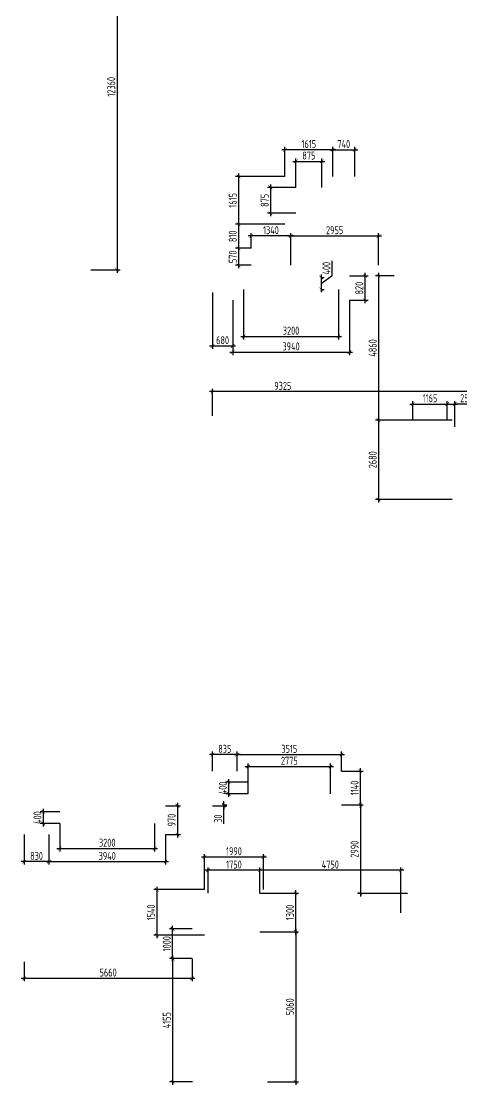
# Model space of a CAD drawing. Header units: millimetres. Extents: x -350007 to 535970, y -888 to 198380.
# Drawn here: x 467555 to 482413, y 55206 to 91075 of the extents above; entities that cross this region are included whole.
import ezdxf

# ---------------------------------------------------------------- set-up
doc = ezdxf.new("R2010")
doc.units = ezdxf.units.MM
doc.layers.add('АР_Размеры нов.', color=15, linetype='Continuous', lineweight=0)
doc.styles.add('ISOCPEUR', font='isocpeur.ttf', dxfattribs={"width": 0.7})
doc.dimstyles.new('R_100', dxfattribs={"dimtxt": 270, "dimasz": 120, "dimexe": 100, "dimexo": 0, "dimgap": 60, "dimtad": 1, "dimdec": 0, "dimrnd": 5, "dimzin": 0, "dimdsep": 46, "dimtxsty": 'ISOCPEUR', "dimblk": 'ARCHTICK', "dimcen": 0, "dimdle": 100, "dimclrd": 256, "dimclre": 256, "dimclrt": 256, "dimadec": 0, "dimazin": 0, "dimtfac": 2, "dimtdec": 0, "dimtofl": 0, "dimtmove": 1, "dimatfit": 3, "dimfxl": 1, "dimtvp": 3, "dimtolj": 1, "dimtzin": 0, "dimarcsym": 0})

# ---------------------------------------------------------------- blocks, each defined once
blk = doc.blocks.new('_ArchTick')
at = {"color": 0, "linetype": 'ByBlock', "const_width": 0.15}
blk.add_lwpolyline([(-0.5, -0.5), (0.5, 0.5)], dxfattribs=at)
blk = doc.blocks.new('*D2747')
at = {"layer": 'АР_Размеры нов.', "lineweight": -2, "ltscale": 100, "transparency": 16777216}
for p, q in [((480759, 77606), (480759, 78266)), ((481926, 77606), (481926, 78266)), ((480659, 78166), (482026, 78166))]:
    blk.add_line(p, q, dxfattribs=at)
at = {"layer": 'АР_Размеры нов.', "lineweight": -2, "ltscale": 100, "transparency": 16777216, "xscale": 120, "yscale": 120, "zscale": 120, "rotation": 180}
blk.add_blockref('_ArchTick', (480759, 78166), dxfattribs=at)
at = {"layer": 'АР_Размеры нов.', "lineweight": -2, "ltscale": 100, "transparency": 16777216, "xscale": 120, "yscale": 120, "zscale": 120}
blk.add_blockref('_ArchTick', (481926, 78166), dxfattribs=at)
at = {"layer": 'АР_Размеры нов.', "ltscale": 100, "transparency": 16777216, "insert": (481342, 78361), "char_height": 270, "attachment_point": 5, "style": 'ISOCPEUR'}
blk.add_mtext('\\A1;1165', dxfattribs=at)
blk = doc.blocks.new('*D2753')
at = {"layer": 'АР_Размеры нов.', "lineweight": -2, "ltscale": 100, "transparency": 16777216}
for p, q in [((479604, 82586), (479604, 77526)), ((480128, 82486), (479504, 82486)), ((482085, 77626), (479504, 77626))]:
    blk.add_line(p, q, dxfattribs=at)
at = {"layer": 'АР_Размеры нов.', "lineweight": -2, "ltscale": 100, "transparency": 16777216, "xscale": 120, "yscale": 120, "zscale": 120}
for p, rotation in [((479604, 82486), 90), ((479604, 77626), 270)]:
    blk.add_blockref('_ArchTick', p, dxfattribs=dict(at, rotation=rotation))
at = {"layer": 'АР_Размеры нов.', "ltscale": 100, "transparency": 16777216, "insert": (479409, 80056), "char_height": 270, "attachment_point": 5, "rotation": 90, "style": 'ISOCPEUR'}
blk.add_mtext('\\A1;4860', dxfattribs=at)
blk = doc.blocks.new('*D2754')
at = {"layer": 'АР_Размеры нов.', "lineweight": -2, "ltscale": 100, "transparency": 16777216}
for p, q in [((482085, 77626), (479504, 77626)), ((479604, 77726), (479604, 74846)), ((482085, 74946), (479504, 74946))]:
    blk.add_line(p, q, dxfattribs=at)
at = {"layer": 'АР_Размеры нов.', "lineweight": -2, "ltscale": 100, "transparency": 16777216, "xscale": 120, "yscale": 120, "zscale": 120}
for p, rotation in [((479604, 77626), 90), ((479604, 74946), 270)]:
    blk.add_blockref('_ArchTick', p, dxfattribs=dict(at, rotation=rotation))
at = {"layer": 'АР_Размеры нов.', "ltscale": 100, "transparency": 16777216, "insert": (479409, 76286), "char_height": 270, "attachment_point": 5, "rotation": 90, "style": 'ISOCPEUR'}
blk.add_mtext('\\A1;2680', dxfattribs=at)
blk = doc.blocks.new('*D2788')
at = {"layer": 'АР_Размеры нов.', "lineweight": -2, "ltscale": 100, "transparency": 16777216}
for p, q in [((481926, 77606), (481926, 78266)), ((482175, 77394), (482175, 78266)), ((481826, 78166), (482275, 78166)), ((482812, 78166), (482175, 78166))]:
    blk.add_line(p, q, dxfattribs=at)
at = {"layer": 'АР_Размеры нов.', "lineweight": -2, "ltscale": 100, "transparency": 16777216, "xscale": 120, "yscale": 120, "zscale": 120, "rotation": 180}
blk.add_blockref('_ArchTick', (481926, 78166), dxfattribs=at)
at = {"layer": 'АР_Размеры нов.', "lineweight": -2, "ltscale": 100, "transparency": 16777216, "xscale": 120, "yscale": 120, "zscale": 120}
blk.add_blockref('_ArchTick', (482175, 78166), dxfattribs=at)
at = {"layer": 'АР_Размеры нов.', "ltscale": 100, "transparency": 16777216, "insert": (482572, 78361), "char_height": 270, "attachment_point": 5, "style": 'ISOCPEUR'}
blk.add_mtext('\\A1;250', dxfattribs=at)
blk = doc.blocks.new('*D3366')
at = {"layer": 'АР_Размеры нов.', "lineweight": -2, "transparency": 16777216}
for p, q in [((470786, 95146), (470786, 82586)), ((469691, 95046), (470886, 95046)), ((469902, 82686), (470886, 82686))]:
    blk.add_line(p, q, dxfattribs=at)
at = {"layer": 'АР_Размеры нов.', "lineweight": -2, "transparency": 16777216, "xscale": 120, "yscale": 120, "zscale": 120}
for p, rotation in [((470786, 95046), 90), ((470786, 82686), 270)]:
    blk.add_blockref('_ArchTick', p, dxfattribs=dict(at, rotation=rotation))
at = {"layer": 'АР_Размеры нов.', "transparency": 16777216, "insert": (470591, 88866), "char_height": 270, "attachment_point": 5, "rotation": 90, "style": 'ISOCPEUR'}
blk.add_mtext('\\A1;12360', dxfattribs=at)
blk = doc.blocks.new('*D3379')
at = {"layer": 'АР_Размеры нов.', "lineweight": -2, "transparency": 16777216}
for p, q in [((478062, 85841), (478062, 86838)), ((478804, 85841), (478804, 86838)), ((477962, 86738), (478904, 86738))]:
    blk.add_line(p, q, dxfattribs=at)
at = {"layer": 'АР_Размеры нов.', "lineweight": -2, "transparency": 16777216, "xscale": 120, "yscale": 120, "zscale": 120, "rotation": 180}
blk.add_blockref('_ArchTick', (478062, 86738), dxfattribs=at)
at = {"layer": 'АР_Размеры нов.', "lineweight": -2, "transparency": 16777216, "xscale": 120, "yscale": 120, "zscale": 120}
blk.add_blockref('_ArchTick', (478804, 86738), dxfattribs=at)
at = {"layer": 'АР_Размеры нов.', "transparency": 16777216, "insert": (478433, 86933), "char_height": 270, "attachment_point": 5, "style": 'ISOCPEUR'}
blk.add_mtext('\\A1;740', dxfattribs=at)
blk = doc.blocks.new('*D3380')
at = {"layer": 'АР_Размеры нов.', "lineweight": -2, "transparency": 16777216}
for p, q in [((476449, 85841), (476449, 86838)), ((478062, 85841), (478062, 86838)), ((478162, 86738), (476349, 86738))]:
    blk.add_line(p, q, dxfattribs=at)
at = {"layer": 'АР_Размеры нов.', "lineweight": -2, "transparency": 16777216, "xscale": 120, "yscale": 120, "zscale": 120, "rotation": 180}
blk.add_blockref('_ArchTick', (476449, 86738), dxfattribs=at)
at = {"layer": 'АР_Размеры нов.', "lineweight": -2, "transparency": 16777216, "xscale": 120, "yscale": 120, "zscale": 120}
blk.add_blockref('_ArchTick', (478062, 86738), dxfattribs=at)
at = {"layer": 'АР_Размеры нов.', "transparency": 16777216, "insert": (477255, 86933), "char_height": 270, "attachment_point": 5, "style": 'ISOCPEUR'}
blk.add_mtext('\\A1;1615', dxfattribs=at)
blk = doc.blocks.new('*D3381')
at = {"layer": 'АР_Размеры нов.', "lineweight": -2, "transparency": 16777216}
for p, q in [((476449, 85841), (474784, 85841)), ((474884, 85941), (474884, 84128)), ((476449, 84228), (474784, 84228))]:
    blk.add_line(p, q, dxfattribs=at)
at = {"layer": 'АР_Размеры нов.', "lineweight": -2, "transparency": 16777216, "xscale": 120, "yscale": 120, "zscale": 120}
for p, rotation in [((474884, 85841), 90), ((474884, 84228), 270)]:
    blk.add_blockref('_ArchTick', p, dxfattribs=dict(at, rotation=rotation))
at = {"layer": 'АР_Размеры нов.', "transparency": 16777216, "insert": (474689, 85034), "char_height": 270, "attachment_point": 5, "rotation": 90, "style": 'ISOCPEUR'}
blk.add_mtext('\\A1;1615', dxfattribs=at)
blk = doc.blocks.new('*D3382')
at = {"layer": 'АР_Размеры нов.', "lineweight": -2, "transparency": 16777216}
for p, q in [((474884, 84328), (474884, 83317)), ((476449, 84228), (474784, 84228)), ((475307, 83417), (474784, 83417))]:
    blk.add_line(p, q, dxfattribs=at)
at = {"layer": 'АР_Размеры нов.', "lineweight": -2, "transparency": 16777216, "xscale": 120, "yscale": 120, "zscale": 120}
for p, rotation in [((474884, 84228), 90), ((474884, 83417), 270)]:
    blk.add_blockref('_ArchTick', p, dxfattribs=dict(at, rotation=rotation))
at = {"layer": 'АР_Размеры нов.', "transparency": 16777216, "insert": (474689, 83822), "char_height": 270, "attachment_point": 5, "rotation": 90, "style": 'ISOCPEUR'}
blk.add_mtext('\\A1;810', dxfattribs=at)
blk = doc.blocks.new('*D3383')
at = {"layer": 'АР_Размеры нов.', "lineweight": -2, "transparency": 16777216}
for p, q in [((475307, 83417), (474784, 83417)), ((474884, 83517), (474884, 82746)), ((475307, 82846), (474784, 82846))]:
    blk.add_line(p, q, dxfattribs=at)
at = {"layer": 'АР_Размеры нов.', "lineweight": -2, "transparency": 16777216, "xscale": 120, "yscale": 120, "zscale": 120}
for p, rotation in [((474884, 83417), 90), ((474884, 82846), 270)]:
    blk.add_blockref('_ArchTick', p, dxfattribs=dict(at, rotation=rotation))
at = {"layer": 'АР_Размеры нов.', "transparency": 16777216, "insert": (474689, 83131), "char_height": 270, "attachment_point": 5, "rotation": 90, "style": 'ISOCPEUR'}
blk.add_mtext('\\A1;570', dxfattribs=at)
blk = doc.blocks.new('*D3384')
at = {"layer": 'АР_Размеры нов.', "lineweight": -2, "transparency": 16777216}
for p, q in [((476747, 83833), (475207, 83833)), ((475307, 83417), (475307, 83933)), ((476647, 83417), (476647, 83933))]:
    blk.add_line(p, q, dxfattribs=at)
at = {"layer": 'АР_Размеры нов.', "lineweight": -2, "transparency": 16777216, "xscale": 120, "yscale": 120, "zscale": 120, "rotation": 180}
blk.add_blockref('_ArchTick', (475307, 83833), dxfattribs=at)
at = {"layer": 'АР_Размеры нов.', "lineweight": -2, "transparency": 16777216, "xscale": 120, "yscale": 120, "zscale": 120}
blk.add_blockref('_ArchTick', (476647, 83833), dxfattribs=at)
at = {"layer": 'АР_Размеры нов.', "transparency": 16777216, "insert": (475977, 84028), "char_height": 270, "attachment_point": 5, "style": 'ISOCPEUR'}
blk.add_mtext('\\A1;1340', dxfattribs=at)
blk = doc.blocks.new('*D3385')
at = {"layer": 'АР_Размеры нов.', "lineweight": -2, "transparency": 16777216}
for p, q in [((476547, 83833), (479704, 83833)), ((476647, 82846), (476647, 83933)), ((479604, 82846), (479604, 83933))]:
    blk.add_line(p, q, dxfattribs=at)
at = {"layer": 'АР_Размеры нов.', "lineweight": -2, "transparency": 16777216, "xscale": 120, "yscale": 120, "zscale": 120, "rotation": 180}
blk.add_blockref('_ArchTick', (476647, 83833), dxfattribs=at)
at = {"layer": 'АР_Размеры нов.', "lineweight": -2, "transparency": 16777216, "xscale": 120, "yscale": 120, "zscale": 120}
blk.add_blockref('_ArchTick', (479604, 83833), dxfattribs=at)
at = {"layer": 'АР_Размеры нов.', "transparency": 16777216, "insert": (478125, 84028), "char_height": 270, "attachment_point": 5, "style": 'ISOCPEUR'}
blk.add_mtext('\\A1;2955', dxfattribs=at)
blk = doc.blocks.new('*D3386')
at = {"layer": 'АР_Размеры нов.', "lineweight": -2, "transparency": 16777216}
for p, q in [((479151, 81563), (479151, 82586)), ((478626, 82486), (479251, 82486)), ((478626, 81663), (479251, 81663))]:
    blk.add_line(p, q, dxfattribs=at)
at = {"layer": 'АР_Размеры нов.', "lineweight": -2, "transparency": 16777216, "xscale": 120, "yscale": 120, "zscale": 120}
for p, rotation in [((479151, 82486), 90), ((479151, 81663), 270)]:
    blk.add_blockref('_ArchTick', p, dxfattribs=dict(at, rotation=rotation))
at = {"layer": 'АР_Размеры нов.', "transparency": 16777216, "insert": (478956, 82075), "char_height": 270, "attachment_point": 5, "rotation": 90, "style": 'ISOCPEUR'}
blk.add_mtext('\\A1;820', dxfattribs=at)
blk = doc.blocks.new('*D3387')
at = {"layer": 'АР_Размеры нов.', "lineweight": -2, "transparency": 16777216}
for p, q in [((474004, 81928), (474004, 80023)), ((474686, 81663), (474686, 80023)), ((473904, 80123), (474786, 80123))]:
    blk.add_line(p, q, dxfattribs=at)
at = {"layer": 'АР_Размеры нов.', "lineweight": -2, "transparency": 16777216, "xscale": 120, "yscale": 120, "zscale": 120, "rotation": 180}
blk.add_blockref('_ArchTick', (474004, 80123), dxfattribs=at)
at = {"layer": 'АР_Размеры нов.', "lineweight": -2, "transparency": 16777216, "xscale": 120, "yscale": 120, "zscale": 120}
blk.add_blockref('_ArchTick', (474686, 80123), dxfattribs=at)
at = {"layer": 'АР_Размеры нов.', "transparency": 16777216, "insert": (474345, 80318), "char_height": 270, "attachment_point": 5, "style": 'ISOCPEUR'}
blk.add_mtext('\\A1;680', dxfattribs=at)
blk = doc.blocks.new('*D3388')
at = {"layer": 'АР_Размеры нов.', "lineweight": -2, "transparency": 16777216}
for p, q in [((474686, 81663), (474686, 79814)), ((478626, 81663), (478626, 79814)), ((474586, 79914), (478726, 79914))]:
    blk.add_line(p, q, dxfattribs=at)
at = {"layer": 'АР_Размеры нов.', "lineweight": -2, "transparency": 16777216, "xscale": 120, "yscale": 120, "zscale": 120, "rotation": 180}
blk.add_blockref('_ArchTick', (474686, 79914), dxfattribs=at)
at = {"layer": 'АР_Размеры нов.', "lineweight": -2, "transparency": 16777216, "xscale": 120, "yscale": 120, "zscale": 120}
blk.add_blockref('_ArchTick', (478626, 79914), dxfattribs=at)
at = {"layer": 'АР_Размеры нов.', "transparency": 16777216, "insert": (476656, 80109), "char_height": 270, "attachment_point": 5, "style": 'ISOCPEUR'}
blk.add_mtext('\\A1;3940', dxfattribs=at)
blk = doc.blocks.new('*D3400')
at = {"layer": 'АР_Размеры нов.', "lineweight": -2, "transparency": 16777216}
for p, q in [((467655, 63645), (467655, 62630)), ((468484, 63645), (468484, 62630)), ((468584, 62730), (467555, 62730))]:
    blk.add_line(p, q, dxfattribs=at)
at = {"layer": 'АР_Размеры нов.', "lineweight": -2, "transparency": 16777216, "xscale": 120, "yscale": 120, "zscale": 120, "rotation": 180}
blk.add_blockref('_ArchTick', (467655, 62730), dxfattribs=at)
at = {"layer": 'АР_Размеры нов.', "lineweight": -2, "transparency": 16777216, "xscale": 120, "yscale": 120, "zscale": 120}
blk.add_blockref('_ArchTick', (468484, 62730), dxfattribs=at)
at = {"layer": 'АР_Размеры нов.', "transparency": 16777216, "insert": (468070, 62925), "char_height": 270, "attachment_point": 5, "style": 'ISOCPEUR'}
blk.add_mtext('\\A1;830', dxfattribs=at)
blk = doc.blocks.new('*D3401')
at = {"layer": 'АР_Размеры нов.', "lineweight": -2, "transparency": 16777216}
for p, q in [((468484, 63645), (468484, 62630)), ((472424, 63645), (472424, 62630)), ((468384, 62730), (472524, 62730))]:
    blk.add_line(p, q, dxfattribs=at)
at = {"layer": 'АР_Размеры нов.', "lineweight": -2, "transparency": 16777216, "xscale": 120, "yscale": 120, "zscale": 120, "rotation": 180}
blk.add_blockref('_ArchTick', (468484, 62730), dxfattribs=at)
at = {"layer": 'АР_Размеры нов.', "lineweight": -2, "transparency": 16777216, "xscale": 120, "yscale": 120, "zscale": 120}
blk.add_blockref('_ArchTick', (472424, 62730), dxfattribs=at)
at = {"layer": 'АР_Размеры нов.', "transparency": 16777216, "insert": (470454, 62925), "char_height": 270, "attachment_point": 5, "style": 'ISOCPEUR'}
blk.add_mtext('\\A1;3940', dxfattribs=at)
blk = doc.blocks.new('*D3402')
at = {"layer": 'АР_Размеры нов.', "lineweight": -2, "transparency": 16777216}
for p, q in [((472424, 64616), (472921, 64616)), ((472821, 64716), (472821, 63545)), ((472424, 63645), (472921, 63645))]:
    blk.add_line(p, q, dxfattribs=at)
at = {"layer": 'АР_Размеры нов.', "lineweight": -2, "transparency": 16777216, "xscale": 120, "yscale": 120, "zscale": 120}
for p, rotation in [((472821, 64616), 90), ((472821, 63645), 270)]:
    blk.add_blockref('_ArchTick', p, dxfattribs=dict(at, rotation=rotation))
at = {"layer": 'АР_Размеры нов.', "transparency": 16777216, "insert": (472626, 64130), "char_height": 270, "attachment_point": 5, "rotation": 90, "style": 'ISOCPEUR'}
blk.add_mtext('\\A1;970', dxfattribs=at)
blk = doc.blocks.new('*D3403')
at = {"layer": 'АР_Размеры нов.', "lineweight": -2, "transparency": 16777216}
for p, q in [((468854, 64015), (468854, 63074)), ((472054, 64015), (472054, 63074)), ((468754, 63174), (472154, 63174))]:
    blk.add_line(p, q, dxfattribs=at)
at = {"layer": 'АР_Размеры нов.', "lineweight": -2, "transparency": 16777216, "xscale": 120, "yscale": 120, "zscale": 120, "rotation": 180}
blk.add_blockref('_ArchTick', (468854, 63174), dxfattribs=at)
at = {"layer": 'АР_Размеры нов.', "lineweight": -2, "transparency": 16777216, "xscale": 120, "yscale": 120, "zscale": 120}
blk.add_blockref('_ArchTick', (472054, 63174), dxfattribs=at)
at = {"layer": 'АР_Размеры нов.', "transparency": 16777216, "insert": (470454, 63369), "char_height": 270, "attachment_point": 5, "style": 'ISOCPEUR'}
blk.add_mtext('\\A1;3200', dxfattribs=at)
blk = doc.blocks.new('*D3404')
at = {"layer": 'АР_Размеры нов.', "lineweight": -2, "transparency": 16777216}
for p, q in [((468854, 64415), (468196, 64415)), ((468296, 64515), (468296, 63915)), ((468854, 64015), (468196, 64015))]:
    blk.add_line(p, q, dxfattribs=at)
at = {"layer": 'АР_Размеры нов.', "lineweight": -2, "transparency": 16777216, "xscale": 120, "yscale": 120, "zscale": 120}
for p, rotation in [((468296, 64415), 90), ((468296, 64015), 270)]:
    blk.add_blockref('_ArchTick', p, dxfattribs=dict(at, rotation=rotation))
at = {"layer": 'АР_Размеры нов.', "transparency": 16777216, "insert": (468101, 64215), "char_height": 270, "attachment_point": 5, "rotation": 90, "style": 'ISOCPEUR'}
blk.add_mtext('\\A1;400', dxfattribs=at)
blk = doc.blocks.new('*D3405')
at = {"layer": 'АР_Размеры нов.', "lineweight": -2, "transparency": 16777216}
for p, q in [((474004, 65785), (474004, 66440)), ((474838, 65785), (474838, 66440)), ((474938, 66340), (473904, 66340))]:
    blk.add_line(p, q, dxfattribs=at)
at = {"layer": 'АР_Размеры нов.', "lineweight": -2, "transparency": 16777216, "xscale": 120, "yscale": 120, "zscale": 120, "rotation": 180}
blk.add_blockref('_ArchTick', (474004, 66340), dxfattribs=at)
at = {"layer": 'АР_Размеры нов.', "lineweight": -2, "transparency": 16777216, "xscale": 120, "yscale": 120, "zscale": 120}
blk.add_blockref('_ArchTick', (474838, 66340), dxfattribs=at)
at = {"layer": 'АР_Размеры нов.', "transparency": 16777216, "insert": (474421, 66535), "char_height": 270, "attachment_point": 5, "style": 'ISOCPEUR'}
blk.add_mtext('\\A1;835', dxfattribs=at)
blk = doc.blocks.new('*D3406')
at = {"layer": 'АР_Размеры нов.', "lineweight": -2, "transparency": 16777216}
for p, q in [((474838, 65785), (474838, 66440)), ((478355, 65785), (478355, 66440)), ((474738, 66340), (478455, 66340))]:
    blk.add_line(p, q, dxfattribs=at)
at = {"layer": 'АР_Размеры нов.', "lineweight": -2, "transparency": 16777216, "xscale": 120, "yscale": 120, "zscale": 120, "rotation": 180}
blk.add_blockref('_ArchTick', (474838, 66340), dxfattribs=at)
at = {"layer": 'АР_Размеры нов.', "lineweight": -2, "transparency": 16777216, "xscale": 120, "yscale": 120, "zscale": 120}
blk.add_blockref('_ArchTick', (478355, 66340), dxfattribs=at)
at = {"layer": 'АР_Размеры нов.', "transparency": 16777216, "insert": (476597, 66535), "char_height": 270, "attachment_point": 5, "style": 'ISOCPEUR'}
blk.add_mtext('\\A1;3515', dxfattribs=at)
blk = doc.blocks.new('*D3407')
at = {"layer": 'АР_Размеры нов.', "lineweight": -2, "transparency": 16777216}
for p, q in [((475208, 65415), (474448, 65415)), ((474548, 65515), (474548, 64915)), ((475208, 65015), (474448, 65015))]:
    blk.add_line(p, q, dxfattribs=at)
at = {"layer": 'АР_Размеры нов.', "lineweight": -2, "transparency": 16777216, "xscale": 120, "yscale": 120, "zscale": 120}
for p, rotation in [((474548, 65415), 90), ((474548, 65015), 270)]:
    blk.add_blockref('_ArchTick', p, dxfattribs=dict(at, rotation=rotation))
at = {"layer": 'АР_Размеры нов.', "transparency": 16777216, "insert": (474353, 65215), "char_height": 270, "attachment_point": 5, "rotation": 90, "style": 'ISOCPEUR'}
blk.add_mtext('\\A1;400', dxfattribs=at)
blk = doc.blocks.new('*D3408')
at = {"layer": 'АР_Размеры нов.', "lineweight": -2, "transparency": 16777216}
for p, q in [((474004, 64616), (474488, 64616)), ((474388, 64645), (474388, 64765)), ((474388, 64645), (474488, 64645)), ((474388, 64616), (474388, 64645)), ((474388, 64616), (474388, 64496)), ((474388, 64008), (474388, 64616))]:
    blk.add_line(p, q, dxfattribs=at)
at = {"layer": 'АР_Размеры нов.', "lineweight": -2, "transparency": 16777216, "xscale": 120, "yscale": 120, "zscale": 120}
for p, rotation in [((474388, 64645), 270), ((474388, 64616), 90)]:
    blk.add_blockref('_ArchTick', p, dxfattribs=dict(at, rotation=rotation))
at = {"layer": 'АР_Размеры нов.', "transparency": 16777216, "insert": (474193, 64181), "char_height": 270, "attachment_point": 5, "rotation": 90, "style": 'ISOCPEUR'}
blk.add_mtext('\\A1;30', dxfattribs=at)
blk = doc.blocks.new('*D3409')
at = {"layer": 'АР_Размеры нов.', "lineweight": -2, "transparency": 16777216}
for p, q in [((478355, 64645), (479093, 64645)), ((478993, 64745), (478993, 61556)), ((480587, 61656), (478893, 61656))]:
    blk.add_line(p, q, dxfattribs=at)
at = {"layer": 'АР_Размеры нов.', "lineweight": -2, "transparency": 16777216, "xscale": 120, "yscale": 120, "zscale": 120}
for p, rotation in [((478993, 64645), 90), ((478993, 61656), 270)]:
    blk.add_blockref('_ArchTick', p, dxfattribs=dict(at, rotation=rotation))
at = {"layer": 'АР_Размеры нов.', "transparency": 16777216, "insert": (478798, 63150), "char_height": 270, "attachment_point": 5, "rotation": 90, "style": 'ISOCPEUR'}
blk.add_mtext('\\A1;2990', dxfattribs=at)
blk = doc.blocks.new('*D3410')
at = {"layer": 'АР_Размеры нов.', "lineweight": -2, "transparency": 16777216}
for p, q in [((478355, 65785), (479093, 65785)), ((478993, 64545), (478993, 65885)), ((478355, 64645), (479093, 64645))]:
    blk.add_line(p, q, dxfattribs=at)
at = {"layer": 'АР_Размеры нов.', "lineweight": -2, "transparency": 16777216, "xscale": 120, "yscale": 120, "zscale": 120}
for p, rotation in [((478993, 65785), 90), ((478993, 64645), 270)]:
    blk.add_blockref('_ArchTick', p, dxfattribs=dict(at, rotation=rotation))
at = {"layer": 'АР_Размеры нов.', "transparency": 16777216, "insert": (478798, 65215), "char_height": 270, "attachment_point": 5, "rotation": 90, "style": 'ISOCPEUR'}
blk.add_mtext('\\A1;1140', dxfattribs=at)
blk = doc.blocks.new('*D3411')
at = {"layer": 'АР_Размеры нов.', "lineweight": -2, "transparency": 16777216}
for p, q in [((475208, 65015), (475208, 66039)), ((477985, 65015), (477985, 66039)), ((475108, 65939), (478085, 65939))]:
    blk.add_line(p, q, dxfattribs=at)
at = {"layer": 'АР_Размеры нов.', "lineweight": -2, "transparency": 16777216, "xscale": 120, "yscale": 120, "zscale": 120, "rotation": 180}
blk.add_blockref('_ArchTick', (475208, 65939), dxfattribs=at)
at = {"layer": 'АР_Размеры нов.', "lineweight": -2, "transparency": 16777216, "xscale": 120, "yscale": 120, "zscale": 120}
blk.add_blockref('_ArchTick', (477985, 65939), dxfattribs=at)
at = {"layer": 'АР_Размеры нов.', "transparency": 16777216, "insert": (476597, 66134), "char_height": 270, "attachment_point": 5, "style": 'ISOCPEUR'}
blk.add_mtext('\\A1;2775', dxfattribs=at)
blk = doc.blocks.new('*D3416')
at = {"layer": 'АР_Размеры нов.', "lineweight": -2, "transparency": 16777216}
for p, q in [((483430, 78583), (473906, 78583)), ((474006, 77770), (474006, 78683)), ((483330, 76936), (483330, 78683))]:
    blk.add_line(p, q, dxfattribs=at)
at = {"layer": 'АР_Размеры нов.', "lineweight": -2, "transparency": 16777216, "xscale": 120, "yscale": 120, "zscale": 120, "rotation": 180}
blk.add_blockref('_ArchTick', (474006, 78583), dxfattribs=at)
at = {"layer": 'АР_Размеры нов.', "lineweight": -2, "transparency": 16777216, "xscale": 120, "yscale": 120, "zscale": 120}
blk.add_blockref('_ArchTick', (483330, 78583), dxfattribs=at)
at = {"layer": 'АР_Размеры нов.', "transparency": 16777216, "insert": (476377, 78778), "char_height": 270, "attachment_point": 5, "style": 'ISOCPEUR'}
blk.add_mtext('\\A1;9325', dxfattribs=at)
blk = doc.blocks.new('*D3426')
at = {"layer": 'АР_Размеры нов.', "lineweight": -2, "transparency": 16777216}
for p, q in [((475056, 82033), (475056, 80346)), ((478256, 82033), (478256, 80346)), ((474956, 80446), (478356, 80446))]:
    blk.add_line(p, q, dxfattribs=at)
at = {"layer": 'АР_Размеры нов.', "lineweight": -2, "transparency": 16777216, "xscale": 120, "yscale": 120, "zscale": 120, "rotation": 180}
blk.add_blockref('_ArchTick', (475056, 80446), dxfattribs=at)
at = {"layer": 'АР_Размеры нов.', "lineweight": -2, "transparency": 16777216, "xscale": 120, "yscale": 120, "zscale": 120}
blk.add_blockref('_ArchTick', (478256, 80446), dxfattribs=at)
at = {"layer": 'АР_Размеры нов.', "transparency": 16777216, "insert": (476656, 80641), "char_height": 270, "attachment_point": 5, "style": 'ISOCPEUR'}
blk.add_mtext('\\A1;3200', dxfattribs=at)
blk = doc.blocks.new('*D3427')
at = {"layer": 'АР_Размеры нов.', "lineweight": -2, "transparency": 16777216}
for p, q in [((478043, 82497), (478043, 82995)), ((477671, 82533), (477671, 81933)), ((477661, 82433), (477771, 82433)), ((477671, 82233), (478043, 82497)), ((477661, 82033), (477771, 82033))]:
    blk.add_line(p, q, dxfattribs=at)
at = {"layer": 'АР_Размеры нов.', "lineweight": -2, "transparency": 16777216, "xscale": 120, "yscale": 120, "zscale": 120}
for p, rotation in [((477671, 82433), 90), ((477671, 82033), 270)]:
    blk.add_blockref('_ArchTick', p, dxfattribs=dict(at, rotation=rotation))
at = {"layer": 'АР_Размеры нов.', "transparency": 16777216, "insert": (477848, 82746), "char_height": 270, "attachment_point": 5, "rotation": 90, "style": 'ISOCPEUR'}
blk.add_mtext('\\A1;400', dxfattribs=at)
blk = doc.blocks.new('*D3428')
at = {"layer": 'АР_Размеры нов.', "lineweight": -2, "transparency": 16777216}
for p, q in [((476819, 85471), (475859, 85471)), ((475959, 85571), (475959, 84498)), ((476819, 84598), (475859, 84598))]:
    blk.add_line(p, q, dxfattribs=at)
at = {"layer": 'АР_Размеры нов.', "lineweight": -2, "transparency": 16777216, "xscale": 120, "yscale": 120, "zscale": 120}
for p, rotation in [((475959, 85471), 90), ((475959, 84598), 270)]:
    blk.add_blockref('_ArchTick', p, dxfattribs=dict(at, rotation=rotation))
at = {"layer": 'АР_Размеры нов.', "transparency": 16777216, "insert": (475764, 85034), "char_height": 270, "attachment_point": 5, "rotation": 90, "style": 'ISOCPEUR'}
blk.add_mtext('\\A1;875', dxfattribs=at)
blk = doc.blocks.new('*D3429')
at = {"layer": 'АР_Размеры нов.', "lineweight": -2, "transparency": 16777216}
for p, q in [((476819, 85471), (476819, 86451)), ((477692, 85471), (477692, 86451)), ((476719, 86351), (477792, 86351))]:
    blk.add_line(p, q, dxfattribs=at)
at = {"layer": 'АР_Размеры нов.', "lineweight": -2, "transparency": 16777216, "xscale": 120, "yscale": 120, "zscale": 120, "rotation": 180}
blk.add_blockref('_ArchTick', (476819, 86351), dxfattribs=at)
at = {"layer": 'АР_Размеры нов.', "lineweight": -2, "transparency": 16777216, "xscale": 120, "yscale": 120, "zscale": 120}
blk.add_blockref('_ArchTick', (477692, 86351), dxfattribs=at)
at = {"layer": 'АР_Размеры нов.', "transparency": 16777216, "insert": (477255, 86546), "char_height": 270, "attachment_point": 5, "style": 'ISOCPEUR'}
blk.add_mtext('\\A1;875', dxfattribs=at)
blk = doc.blocks.new('*D3541')
at = {"layer": 'АР_Размеры нов.', "lineweight": -2, "transparency": 16777216}
for p, q in [((473315, 60461), (472558, 60461)), ((472658, 59361), (472658, 60561)), ((473305, 59461), (472558, 59461))]:
    blk.add_line(p, q, dxfattribs=at)
at = {"layer": 'АР_Размеры нов.', "lineweight": -2, "transparency": 16777216, "xscale": 120, "yscale": 120, "zscale": 120}
for p, rotation in [((472658, 60461), 90), ((472658, 59461), 270)]:
    blk.add_blockref('_ArchTick', p, dxfattribs=dict(at, rotation=rotation))
at = {"layer": 'АР_Размеры нов.', "transparency": 16777216, "insert": (472463, 59961), "char_height": 270, "attachment_point": 5, "rotation": 90, "style": 'ISOCPEUR'}
blk.add_mtext('\\A1;1000', dxfattribs=at)
blk = doc.blocks.new('*D3542')
at = {"layer": 'АР_Размеры нов.', "lineweight": -2, "transparency": 16777216}
for p, q in [((472658, 59561), (472658, 55206)), ((473305, 59461), (472558, 59461)), ((473327, 55306), (472558, 55306))]:
    blk.add_line(p, q, dxfattribs=at)
at = {"layer": 'АР_Размеры нов.', "lineweight": -2, "transparency": 16777216, "xscale": 120, "yscale": 120, "zscale": 120}
for p, rotation in [((472658, 59461), 90), ((472658, 55306), 270)]:
    blk.add_blockref('_ArchTick', p, dxfattribs=dict(at, rotation=rotation))
at = {"layer": 'АР_Размеры нов.', "transparency": 16777216, "insert": (472463, 57383), "char_height": 270, "attachment_point": 5, "rotation": 90, "style": 'ISOCPEUR'}
blk.add_mtext('\\A1;4155', dxfattribs=at)
blk = doc.blocks.new('*D3543')
at = {"layer": 'АР_Размеры нов.', "lineweight": -2, "transparency": 16777216}
for p, q in [((467655, 59352), (467655, 58694)), ((473315, 59461), (473315, 58694)), ((473415, 58794), (467555, 58794))]:
    blk.add_line(p, q, dxfattribs=at)
at = {"layer": 'АР_Размеры нов.', "lineweight": -2, "transparency": 16777216, "xscale": 120, "yscale": 120, "zscale": 120, "rotation": 180}
blk.add_blockref('_ArchTick', (467655, 58794), dxfattribs=at)
at = {"layer": 'АР_Размеры нов.', "lineweight": -2, "transparency": 16777216, "xscale": 120, "yscale": 120, "zscale": 120}
blk.add_blockref('_ArchTick', (473315, 58794), dxfattribs=at)
at = {"layer": 'АР_Размеры нов.', "transparency": 16777216, "insert": (470485, 58989), "char_height": 270, "attachment_point": 5, "style": 'ISOCPEUR'}
blk.add_mtext('\\A1;5660', dxfattribs=at)
blk = doc.blocks.new('*D3649')
at = {"layer": 'АР_Размеры нов.', "lineweight": -2, "transparency": 16777216}
for p, q in [((475604, 60366), (476912, 60366)), ((476812, 60466), (476812, 55206)), ((475856, 55306), (476912, 55306))]:
    blk.add_line(p, q, dxfattribs=at)
at = {"layer": 'АР_Размеры нов.', "lineweight": -2, "transparency": 16777216, "xscale": 120, "yscale": 120, "zscale": 120}
for p, rotation in [((476812, 60366), 90), ((476812, 55306), 270)]:
    blk.add_blockref('_ArchTick', p, dxfattribs=dict(at, rotation=rotation))
at = {"layer": 'АР_Размеры нов.', "transparency": 16777216, "insert": (476617, 57836), "char_height": 270, "attachment_point": 5, "rotation": 90, "style": 'ISOCPEUR'}
blk.add_mtext('\\A1;5060', dxfattribs=at)
blk = doc.blocks.new('*D3650')
at = {"layer": 'АР_Размеры нов.', "lineweight": -2, "transparency": 16777216}
for p, q in [((476812, 60266), (476812, 61766)), ((475604, 61666), (476912, 61666)), ((475604, 60366), (476912, 60366))]:
    blk.add_line(p, q, dxfattribs=at)
at = {"layer": 'АР_Размеры нов.', "lineweight": -2, "transparency": 16777216, "xscale": 120, "yscale": 120, "zscale": 120}
for p, rotation in [((476812, 61666), 90), ((476812, 60366), 270)]:
    blk.add_blockref('_ArchTick', p, dxfattribs=dict(at, rotation=rotation))
at = {"layer": 'АР_Размеры нов.', "transparency": 16777216, "insert": (476617, 61016), "char_height": 270, "attachment_point": 5, "rotation": 90, "style": 'ISOCPEUR'}
blk.add_mtext('\\A1;1300', dxfattribs=at)
blk = doc.blocks.new('*D3651')
at = {"layer": 'АР_Размеры нов.', "lineweight": -2, "transparency": 16777216}
for p, q in [((480456, 62438), (475504, 62438)), ((475604, 61666), (475604, 62538)), ((480356, 61009), (480356, 62538))]:
    blk.add_line(p, q, dxfattribs=at)
at = {"layer": 'АР_Размеры нов.', "lineweight": -2, "transparency": 16777216, "xscale": 120, "yscale": 120, "zscale": 120, "rotation": 180}
blk.add_blockref('_ArchTick', (475604, 62438), dxfattribs=at)
at = {"layer": 'АР_Размеры нов.', "lineweight": -2, "transparency": 16777216, "xscale": 120, "yscale": 120, "zscale": 120}
blk.add_blockref('_ArchTick', (480356, 62438), dxfattribs=at)
at = {"layer": 'АР_Размеры нов.', "transparency": 16777216, "insert": (477980, 62633), "char_height": 270, "attachment_point": 5, "style": 'ISOCPEUR'}
blk.add_mtext('\\A1;4750', dxfattribs=at)
blk = doc.blocks.new('*D3652')
at = {"layer": 'АР_Размеры нов.', "lineweight": -2, "transparency": 16777216}
for p, q in [((475704, 62438), (473754, 62438)), ((473854, 61666), (473854, 62538)), ((475604, 61666), (475604, 62538))]:
    blk.add_line(p, q, dxfattribs=at)
at = {"layer": 'АР_Размеры нов.', "lineweight": -2, "transparency": 16777216, "xscale": 120, "yscale": 120, "zscale": 120, "rotation": 180}
blk.add_blockref('_ArchTick', (473854, 62438), dxfattribs=at)
at = {"layer": 'АР_Размеры нов.', "lineweight": -2, "transparency": 16777216, "xscale": 120, "yscale": 120, "zscale": 120}
blk.add_blockref('_ArchTick', (475604, 62438), dxfattribs=at)
at = {"layer": 'АР_Размеры нов.', "transparency": 16777216, "insert": (474729, 62633), "char_height": 270, "attachment_point": 5, "style": 'ISOCPEUR'}
blk.add_mtext('\\A1;1750', dxfattribs=at)
blk = doc.blocks.new('*D3653')
at = {"layer": 'АР_Размеры нов.', "lineweight": -2, "transparency": 16777216}
for p, q in [((473734, 61786), (472028, 61786)), ((472128, 61886), (472128, 60146)), ((473734, 60246), (472028, 60246))]:
    blk.add_line(p, q, dxfattribs=at)
at = {"layer": 'АР_Размеры нов.', "lineweight": -2, "transparency": 16777216, "xscale": 120, "yscale": 120, "zscale": 120}
for p, rotation in [((472128, 61786), 90), ((472128, 60246), 270)]:
    blk.add_blockref('_ArchTick', p, dxfattribs=dict(at, rotation=rotation))
at = {"layer": 'АР_Размеры нов.', "transparency": 16777216, "insert": (471933, 61016), "char_height": 270, "attachment_point": 5, "rotation": 90, "style": 'ISOCPEUR'}
blk.add_mtext('\\A1;1540', dxfattribs=at)
blk = doc.blocks.new('*D3654')
at = {"layer": 'АР_Размеры нов.', "lineweight": -2, "transparency": 16777216}
for p, q in [((473634, 62887), (475824, 62887)), ((473734, 61786), (473734, 62987)), ((475724, 61786), (475724, 62987))]:
    blk.add_line(p, q, dxfattribs=at)
at = {"layer": 'АР_Размеры нов.', "lineweight": -2, "transparency": 16777216, "xscale": 120, "yscale": 120, "zscale": 120, "rotation": 180}
blk.add_blockref('_ArchTick', (473734, 62887), dxfattribs=at)
at = {"layer": 'АР_Размеры нов.', "lineweight": -2, "transparency": 16777216, "xscale": 120, "yscale": 120, "zscale": 120}
blk.add_blockref('_ArchTick', (475724, 62887), dxfattribs=at)
at = {"layer": 'АР_Размеры нов.', "transparency": 16777216, "insert": (474729, 63082), "char_height": 270, "attachment_point": 5, "style": 'ISOCPEUR'}
blk.add_mtext('\\A1;1990', dxfattribs=at)

msp = doc.modelspace()

# ---------------------------------------------------------------- dimensions: what is measured, and where the dimension line sits
at = {"layer": 'АР_Размеры нов.'}
for base, p1, p2, picture, middle in [((470786.3, 82685.7), (469690.9, 95046), (469902.1, 82685.7), '*D3366', (470591.3, 88865.9)), ((474883.9, 84227.7), (476448.8, 85840.7), (476448.8, 84227.7), '*D3381', (474688.9, 85034.2)), ((475958.8, 84597.7), (476818.8, 85470.7), (476818.8, 84597.7), '*D3428', (475763.8, 85034.2)), ((474883.9405, 83417.2006), (476448.828, 84227.6848), (475306.608, 83417.2006), '*D3382', (474688.9405, 83822.4427)), ((474883.9405, 82845.6816), (475306.608, 83417.2006), (475306.608, 82845.6816), '*D3383', (474688.9405, 83131.4411)), ((479150.7, 82485.7), (478626.1, 81663.4), (478626.1, 82485.7), '*D3386', (478955.7, 82074.5)), ((478993.4, 65784.6), (478355.2, 64644.6), (478355.2, 65784.6), '*D3410', (478798.4, 65214.6)), ((472821.5, 63644.6), (472424.3, 64615.7), (472424.3, 63644.6), '*D3402', (472626.5, 64130.1)), ((478993.4, 61655.7), (478355.2, 64644.6), (480587.3, 61655.7), '*D3409', (478798.4, 63150.1)), ((472127.8, 60245.7), (473734, 61785.7), (473734, 60245.7), '*D3653', (471932.8, 61015.7)), ((476811.7, 61665.7), (475604, 60365.7), (475604, 61665.7), '*D3650', (476616.7, 61015.7)), ((472658.1, 60460.7), (473304.7, 59460.7), (473314.6, 60460.7), '*D3541', (472463.1, 59960.7)), ((476811.7, 55305.7), (475604, 60365.7), (475856, 55305.7), '*D3649', (476616.7, 57835.7)), ((472658.1, 55305.7), (473304.7, 59460.7), (473326.8, 55305.7), '*D3542', (472463.1, 57383.2))]:
    dim = msp.add_linear_dim(base=base, p1=p1, p2=p2, angle=90, dimstyle='R_100', override={"dimpost": '\\X'}, dxfattribs=at)
    dim.commit()
    dim.dimension.update_dxf_attribs({"geometry": picture, "text_midpoint": middle})
for base, p1, p2, picture, middle in [((476448.8, 86737.6), (478061.8, 85840.7), (476448.8, 85840.7), '*D3380', (477255.3, 86932.6)), ((478804.1, 86737.6), (478061.8, 85840.7), (478804.1, 85840.7), '*D3379', (478433, 86932.6)), ((477691.8, 86350.7), (476818.8, 85470.7), (477691.8, 85470.7), '*D3429', (477255.3, 86545.7)), ((475306.6, 83833), (476646.9, 83417.2), (475306.6, 83417.2), '*D3384', (475976.7, 84028)), ((479604.1, 83833), (476646.9, 82845.7), (479604.1, 82845.7), '*D3385', (478125.5, 84028)), ((474686.1, 80123.4), (474004.3, 81927.7), (474686.1, 81663.4), '*D3387', (474345.2, 80318.4)), ((478256.1, 80445.9), (475056.1, 82033.4), (478256.1, 82033.4), '*D3426', (476656.1, 80640.9)), ((478626.1, 79913.6), (474686.1, 81663.4), (478626.1, 81663.4), '*D3388', (476656.1, 80108.6)), ((474004.3, 66340.2), (474838.2, 65784.6), (474004.3, 65784.6), '*D3405', (474421.2, 66535.2)), ((478355.2, 66340.2), (474838.2, 65784.6), (478355.2, 65784.6), '*D3406', (476596.7, 66535.2)), ((477985.2, 65938.5), (475208.2, 65014.6), (477985.2, 65014.6), '*D3411', (476596.7, 66133.5)), ((472054.3, 63173.8), (468854.3, 64014.6), (472054.3, 64014.6), '*D3403', (470454.3, 63368.8)), ((467655.2, 62729.5), (468484.3, 63644.6), (467655.2, 63644.5), '*D3400', (468069.7, 62924.5)), ((472424.3, 62729.5), (468484.3, 63644.6), (472424.3, 63644.6), '*D3401', (470454.3, 62924.5)), ((475724, 62887.4), (473734, 61785.7), (475724, 61785.7), '*D3654', (474729, 63082.4)), ((473854, 62437.6), (475604, 61665.7), (473854, 61665.7), '*D3652', (474729, 62632.6)), ((475604.0486, 62437.5568), (480355.5218, 61009.0618), (475604.0486, 61665.6815), '*D3651', (477979.7852, 62632.5568)), ((467655.3, 58794.5), (473314.6, 59460.7), (467655.3, 59352.2), '*D3543', (470485, 58989.5))]:
    dim = msp.add_linear_dim(base=base, p1=p1, p2=p2, dimstyle='R_100', override={"dimpost": '\\X'}, dxfattribs=at)
    dim.commit()
    dim.dimension.update_dxf_attribs({"geometry": picture, "text_midpoint": middle})
for base, p1, p2, picture, middle in [((477671.5, 82033.4), (477661.5, 82433.4), (477661.5, 82033.4), '*D3427', (478043.2, 82556.7)), ((474547.6, 65014.6), (475208.2, 65414.6), (475208.2, 65014.6), '*D3407', (474547.6, 65214.6)), ((474387.6, 64644.6), (474004.3, 64615.7), (474387.6, 64644.6), '*D3408', (474382.4, 64181.4)), ((468295.5, 64014.6), (468854.3, 64414.6), (468854.3, 64014.6), '*D3404', (468295.5, 64214.6))]:
    dim = msp.add_linear_dim(base=base, p1=p1, p2=p2, angle=90, dimstyle='R_100', override={"dimpost": '\\X'}, dxfattribs=at)
    dim.commit()
    dim.dimension.update_dxf_attribs({"geometry": picture, "text_midpoint": middle, "dimtype": 160})
at = {"layer": 'АР_Размеры нов.', "ltscale": 100}
for base, p1, p2, picture, middle in [((479604, 77626), (480127.8, 82485.7), (482085.2, 77626), '*D2753', (479409, 80055.9)), ((479604, 74945.8), (482085.2, 77626), (482084.5, 74945.8), '*D2754', (479409, 76285.9))]:
    dim = msp.add_linear_dim(base=base, p1=p1, p2=p2, angle=90, dimstyle='R_100', override={"dimpost": '\\X', "dimfxl": 2.5, "dimarcsym": 2}, dxfattribs=at)
    dim.commit()
    dim.dimension.update_dxf_attribs({"geometry": picture, "text_midpoint": middle})
at = {"layer": 'АР_Размеры нов.'}
dim = msp.add_linear_dim(base=(474005.5, 78583.4), p1=(483330.3, 76936), p2=(474005.5, 77769.7), dimstyle='R_100', override={"dimpost": '\\X'}, dxfattribs=at)
dim.commit()
dim.dimension.update_dxf_attribs({"geometry": '*D3416', "text_midpoint": (476376.6, 78583.4), "dimtype": 160})
at = {"layer": 'АР_Размеры нов.', "ltscale": 100}
dim = msp.add_linear_dim(base=(481925.9, 78166.1), p1=(480758.9, 77606), p2=(481925.9, 77606), dimstyle='R_100', override={"dimpost": '\\X', "dimfxl": 2.5, "dimarcsym": 2}, dxfattribs=at)
dim.commit()
dim.dimension.update_dxf_attribs({"geometry": '*D2747', "text_midpoint": (481342.4, 78361.1)})
dim = msp.add_linear_dim(base=(482174.8, 78166.1), p1=(481925.9, 77606), p2=(482174.8, 77393.8), dimstyle='R_100', override={"dimpost": '\\X', "dimfxl": 2.5, "dimarcsym": 2}, dxfattribs=at)
dim.commit()
dim.dimension.update_dxf_attribs({"geometry": '*D2788', "text_midpoint": (482572.4, 78115.2), "dimtype": 160})

doc.saveas('drawing.dxf')
